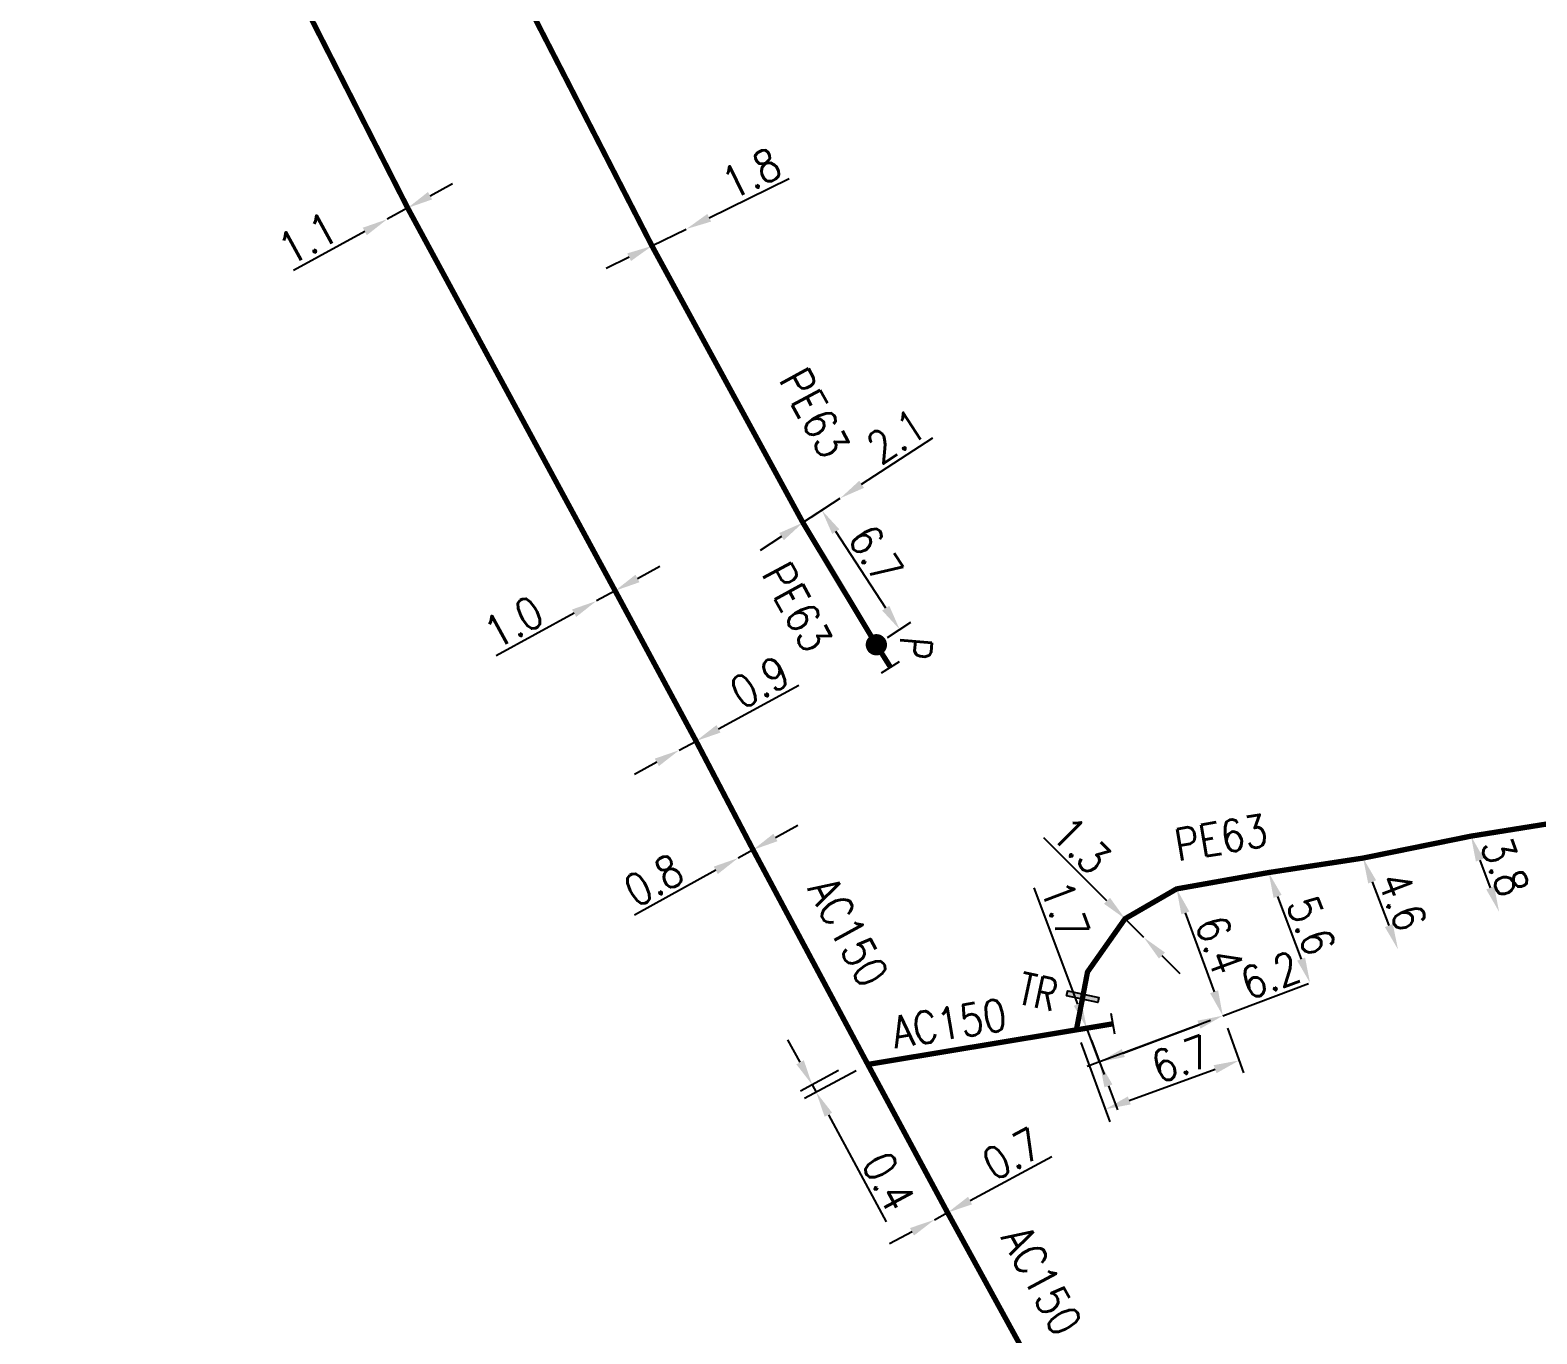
# Model space of a CAD drawing. Header units: millimetres. Extents: x 150998 to 151977, y 126997 to 128005.
# Drawn here: x 151093.3 to 151164.1, y 127710.3 to 127771.7 of the extents above; entities that cross this region are included whole.
import ezdxf
from ezdxf.enums import TextEntityAlignment as Align

# ---------------------------------------------------------------- set-up
doc = ezdxf.new("R2010")
doc.units = ezdxf.units.MM
doc.header["$PDMODE"] = 34
doc.linetypes.add('L_100_AP', pattern=[14, 10, -1.5, 1, -1.5])
doc.linetypes.add('L_100_PE', pattern=[14, 10, -1.5, 1, -1.5])
doc.layers.get('0').update_dxf_attribs({"linetype": 'CONTINUOUS'})
doc.layers.get('DEFPOINTS').update_dxf_attribs({"linetype": 'CONTINUOUS'})
for name, color, linetype in [('L_140', 3, 'CONTINUOUS'), ('L_300', 7, 'CONTINUOUS'), ('L_340', 7, 'CONTINUOUS')]:
    doc.layers.add(name, color=color, linetype=linetype)
doc.styles.add('G_ROMANS', font='ROMANS.SHX', dxfattribs={"width": 0.75})
doc.styles.get("Standard").update_dxf_attribs({"font": 'romans.shx', "width": 0.85})
doc.dimstyles.get("Standard").update_dxf_attribs({"dimtxt": 1.5, "dimasz": 1.2, "dimexe": 0.625, "dimexo": 0.625, "dimgap": 0.25, "dimtad": 1, "dimdec": 1, "dimzin": 0, "dimdsep": 46, "dimtxsty": 'Standard', "dimcen": -0.5, "dimadec": 0, "dimazin": 0, "dimtfac": 1, "dimtdec": 1, "dimtmove": 0, "dimatfit": 3, "dimfxl": 0, "dimtolj": 1, "dimtzin": 0, "dimarcsym": 0})

# ---------------------------------------------------------------- blocks, each defined once
blk = doc.blocks.new('*D67')
at = {"layer": 'DEFPOINTS', "color": 0, "linetype": 'Continuous', "transparency": 16777216}
for p in [(151124.128, 127762.326), (151124.128, 127762.326), (151122.513, 127761.531)]:
    blk.add_point(p, dxfattribs=at)
at = {"layer": 'L_140', "color": 0, "linetype": 'Continuous', "lineweight": -2, "transparency": 16777216}
for p, q in [((151125.204, 127762.857), (151128.962, 127764.707)), ((151122.513, 127761.531), (151124.128, 127762.326)), ((151121.436, 127761.001), (151120.36, 127760.471))]:
    blk.add_line(p, q, dxfattribs=at)
at = {"layer": 'L_140', "color": 0, "linetype": 'Continuous', "transparency": 16777216}
for points in [[(151125.116, 127763.036), (151125.292, 127762.677), (151124.128, 127762.326)], [(151121.348, 127761.181), (151121.525, 127760.822), (151122.513, 127761.531)]]:
    blk.add_solid(points, dxfattribs=at)
at = {"layer": 'L_140', "color": 0, "linetype": 'Continuous', "transparency": 16777216, "insert": (151127.18, 127764.944), "char_height": 1.5, "attachment_point": 5, "rotation": 26.21864}
blk.add_mtext('\\A1;1.8', dxfattribs=at)
blk = doc.blocks.new('*D68')
at = {"layer": 'DEFPOINTS', "color": 0, "linetype": 'Continuous', "transparency": 16777216}
for p in [(151131.372, 127749.661), (151131.372, 127749.661), (151129.614, 127748.512)]:
    blk.add_point(p, dxfattribs=at)
at = {"layer": 'L_140', "color": 0, "linetype": 'Continuous', "lineweight": -2, "transparency": 16777216}
for p, q in [((151132.377, 127750.317), (151135.732, 127752.508)), ((151129.614, 127748.512), (151131.372, 127749.661)), ((151128.61, 127747.856), (151127.605, 127747.2))]:
    blk.add_line(p, q, dxfattribs=at)
at = {"layer": 'L_140', "color": 0, "linetype": 'Continuous', "transparency": 16777216}
for points in [[(151132.268, 127750.484), (151132.487, 127750.149), (151131.372, 127749.661)], [(151128.5, 127748.023), (151128.719, 127747.689), (151129.614, 127748.512)]]:
    blk.add_solid(points, dxfattribs=at)
at = {"layer": 'L_140', "color": 0, "linetype": 'Continuous', "transparency": 16777216, "insert": (151134.01, 127752.578), "char_height": 1.5, "attachment_point": 5, "rotation": 33.15194}
blk.add_mtext('\\A1;2.1', dxfattribs=at)
blk = doc.blocks.new('*D69')
at = {"layer": 'DEFPOINTS', "color": 0, "linetype": 'Continuous', "transparency": 16777216}
for p in [(151130.504, 127749.093), (151131.373, 127749.661), (151133.07, 127742.767)]:
    blk.add_point(p, dxfattribs=at)
at = {"layer": 'L_340', "color": 0, "linetype": 'Continuous', "lineweight": -2, "transparency": 16777216}
for p, q in [((151130.849, 127749.319), (151129.981, 127748.751)), ((151133.512, 127744.488), (151131.16, 127748.089)), ((151133.593, 127743.108), (151134.691, 127743.826))]:
    blk.add_line(p, q, dxfattribs=at)
at = {"layer": 'L_340', "color": 0, "linetype": 'Continuous', "transparency": 16777216}
for points in [[(151131.328, 127748.198), (151130.993, 127747.979), (151130.504, 127749.093)], [(151133.679, 127744.598), (151133.344, 127744.379), (151134.168, 127743.484)]]:
    blk.add_solid(points, dxfattribs=at)
at = {"layer": 'L_340', "color": 0, "linetype": 'Continuous', "transparency": 16777216, "insert": (151133.048, 127747.026), "char_height": 1.5, "attachment_point": 5, "rotation": 303.15194}
blk.add_mtext('\\A1;6.7', dxfattribs=at)
blk = doc.blocks.new('L_340_07')
at = {"color": 0, "linetype": 'Continuous', "const_width": 0.25, "flags": 128}
blk.add_lwpolyline([(0, 0), (1.25, 0)], dxfattribs=at)
at = {"color": 0, "linetype": 'Continuous', "flags": 128}
blk.add_lwpolyline([(1.25, -0.5), (1.25, 0.5)], dxfattribs=at)
at = {"color": 0, "linetype": 'Continuous', "style": 'G_ROMANS', "width": 0.75, "flags": 3}
for tag, p in [('DEF_LEG', (0.723, -3.465)), ('DEF_COUP', (0.723, -5.965)), ('DEF_TYPE', (0.723, -8.465))]:
    blk.add_attdef(tag, text='', height=1.2, dxfattribs=at).set_placement(p, align=Align.MIDDLE)
blk = doc.blocks.new('L_300_12')
at = {"color": 0, "linetype": 'Continuous', "const_width": 0.497, "flags": 128}
blk.add_lwpolyline([(-0.252, 0, 1), (0.252, 0, 1)], format="xyb", close=True, dxfattribs=at)
at = {"color": 0, "linetype": 'Continuous', "style": 'G_ROMANS', "width": 0.75}
blk.add_text('P', height=1.5, dxfattribs=at).set_placement((0, 1.85), align=Align.MIDDLE)
at = {"color": 0, "linetype": 'Continuous', "style": 'G_ROMANS', "width": 0.75, "flags": 3}
for tag, p in [('DEF_LEG', (0, -5)), ('DEF_COUP', (0, -7.5)), ('DEF_TYPE', (0, -10))]:
    blk.add_attdef(tag, text='', height=1.2, dxfattribs=at).set_placement(p, align=Align.MIDDLE)
blk = doc.blocks.new('*D80')
at = {"layer": 'DEFPOINTS', "color": 0, "linetype": 'Continuous', "transparency": 16777216}
for p in [(151111.017, 127763.318), (151110.052, 127762.789), (151110.052, 127762.789)]:
    blk.add_point(p, dxfattribs=at)
at = {"layer": 'L_140', "color": 0, "linetype": 'Continuous', "lineweight": -2, "transparency": 16777216}
for p, q in [((151112.069, 127763.895), (151113.121, 127764.471)), ((151111.017, 127763.318), (151110.052, 127762.789)), ((151109, 127762.213), (151105.645, 127760.375))]:
    blk.add_line(p, q, dxfattribs=at)
at = {"layer": 'L_140', "color": 0, "linetype": 'Continuous', "transparency": 16777216}
for points in [[(151111.973, 127764.07), (151112.165, 127763.719), (151111.017, 127763.318)], [(151108.903, 127762.388), (151109.096, 127762.037), (151110.052, 127762.789)]]:
    blk.add_solid(points, dxfattribs=at)
at = {"layer": 'L_140', "color": 0, "linetype": 'Continuous', "transparency": 16777216, "insert": (151106.316, 127761.882), "char_height": 1.5, "attachment_point": 5, "rotation": 28.72054}
blk.add_mtext('\\A1;1.1', dxfattribs=at)
blk = doc.blocks.new('*D81')
at = {"layer": 'DEFPOINTS', "color": 0, "linetype": 'Continuous', "transparency": 16777216}
for p in [(151119.9, 127744.828), (151119.9, 127744.828), (151120.777, 127745.308)]:
    blk.add_point(p, dxfattribs=at)
at = {"layer": 'L_140', "color": 0, "linetype": 'Continuous', "lineweight": -2, "transparency": 16777216}
for p, q in [((151121.83, 127745.885), (151122.882, 127746.461)), ((151120.777, 127745.308), (151119.9, 127744.828)), ((151118.848, 127744.252), (151115.173, 127742.239))]:
    blk.add_line(p, q, dxfattribs=at)
at = {"layer": 'L_140', "color": 0, "linetype": 'Continuous', "transparency": 16777216}
for points in [[(151121.734, 127746.06), (151121.926, 127745.709), (151120.777, 127745.308)], [(151118.752, 127744.427), (151118.944, 127744.076), (151119.9, 127744.828)]]:
    blk.add_solid(points, dxfattribs=at)
at = {"layer": 'L_140', "color": 0, "linetype": 'Continuous', "transparency": 16777216, "insert": (151116.004, 127743.834), "char_height": 1.5, "attachment_point": 5, "rotation": 28.70427}
blk.add_mtext('\\A1;1.0', dxfattribs=at)
blk = doc.blocks.new('*D82')
at = {"layer": 'DEFPOINTS', "color": 0, "linetype": 'Continuous', "transparency": 16777216}
for p in [(151123.796, 127737.808), (151123.796, 127737.808), (151124.587, 127738.237)]:
    blk.add_point(p, dxfattribs=at)
at = {"layer": 'L_140', "color": 0, "linetype": 'Continuous', "lineweight": -2, "transparency": 16777216}
for p, q in [((151125.641, 127738.81), (151129.429, 127740.868)), ((151123.796, 127737.808), (151124.587, 127738.237)), ((151122.742, 127737.235), (151121.687, 127736.662))]:
    blk.add_line(p, q, dxfattribs=at)
at = {"layer": 'L_140', "color": 0, "linetype": 'Continuous', "transparency": 16777216}
for points in [[(151125.546, 127738.986), (151125.737, 127738.635), (151124.587, 127738.237)], [(151122.646, 127737.41), (151122.837, 127737.059), (151123.796, 127737.808)]]:
    blk.add_solid(points, dxfattribs=at)
at = {"layer": 'L_140', "color": 0, "linetype": 'Continuous', "transparency": 16777216, "insert": (151127.585, 127741.004), "char_height": 1.5, "attachment_point": 5, "rotation": 28.51938}
blk.add_mtext('\\A1;0.9', dxfattribs=at)
blk = doc.blocks.new('*D83')
at = {"layer": 'DEFPOINTS', "color": 0, "linetype": 'Continuous', "transparency": 16777216}
for p in [(151127.268, 127733.119), (151126.566, 127732.732), (151126.566, 127732.732)]:
    blk.add_point(p, dxfattribs=at)
at = {"layer": 'L_140', "color": 0, "linetype": 'Continuous', "lineweight": -2, "transparency": 16777216}
for p, q in [((151128.319, 127733.697), (151129.371, 127734.275)), ((151127.268, 127733.119), (151126.566, 127732.732)), ((151125.514, 127732.154), (151121.684, 127730.047))]:
    blk.add_line(p, q, dxfattribs=at)
at = {"layer": 'L_140', "color": 0, "linetype": 'Continuous', "transparency": 16777216}
for points in [[(151128.223, 127733.872), (151128.416, 127733.522), (151127.268, 127733.119)], [(151125.418, 127732.329), (151125.611, 127731.979), (151126.566, 127732.732)]]:
    blk.add_solid(points, dxfattribs=at)
at = {"layer": 'L_140', "color": 0, "linetype": 'Continuous', "transparency": 16777216, "insert": (151122.592, 127731.688), "char_height": 1.5, "attachment_point": 5, "rotation": 28.81171}
blk.add_mtext('\\A1;0.8', dxfattribs=at)
blk = doc.blocks.new('*D84')
at = {"layer": 'DEFPOINTS', "color": 0, "linetype": 'Continuous', "transparency": 16777216}
for p in [(151131.845, 127723.032), (151132.668, 127723.021), (151130.051, 127722.064)]:
    blk.add_point(p, dxfattribs=at)
at = {"layer": 'L_140', "color": 0, "linetype": 'Continuous', "lineweight": -2, "transparency": 16777216}
for p, q in [((151129.482, 127723.12), (151128.912, 127724.177)), ((151131.295, 127722.735), (151129.501, 127721.768)), ((151132.118, 127722.725), (151129.691, 127721.416)), ((151130.051, 127722.064), (151130.241, 127721.712)), ((151130.811, 127720.656), (151133.532, 127715.612))]:
    blk.add_line(p, q, dxfattribs=at)
at = {"layer": 'L_140', "color": 0, "linetype": 'Continuous', "transparency": 16777216}
for points in [[(151129.658, 127723.215), (151129.306, 127723.025), (151130.051, 127722.064)], [(151130.987, 127720.751), (151130.635, 127720.561), (151130.241, 127721.712)]]:
    blk.add_solid(points, dxfattribs=at)
at = {"layer": 'L_140', "color": 0, "linetype": 'Continuous', "transparency": 16777216, "insert": (151133.645, 127717.509), "char_height": 1.5, "attachment_point": 5, "rotation": 298.34779}
blk.add_mtext('\\A1;0.4', dxfattribs=at)
blk = doc.blocks.new('*D85')
at = {"layer": 'DEFPOINTS', "color": 0, "linetype": 'Continuous', "transparency": 16777216}
for p in [(151136.421, 127716.047), (151135.805, 127715.715), (151135.805, 127715.715)]:
    blk.add_point(p, dxfattribs=at)
at = {"layer": 'L_140', "color": 0, "linetype": 'Continuous', "lineweight": -2, "transparency": 16777216}
for p, q in [((151137.478, 127716.615), (151141.328, 127718.685)), ((151135.805, 127715.715), (151136.421, 127716.047)), ((151134.748, 127715.147), (151133.691, 127714.578))]:
    blk.add_line(p, q, dxfattribs=at)
at = {"layer": 'L_140', "color": 0, "linetype": 'Continuous', "transparency": 16777216}
for points in [[(151137.383, 127716.791), (151137.573, 127716.439), (151136.421, 127716.047)], [(151134.653, 127715.323), (151134.843, 127714.971), (151135.805, 127715.715)]]:
    blk.add_solid(points, dxfattribs=at)
at = {"layer": 'L_140', "color": 0, "linetype": 'Continuous', "transparency": 16777216, "insert": (151139.458, 127718.815), "char_height": 1.5, "attachment_point": 5, "rotation": 28.26931}
blk.add_mtext('\\A1;0.7', dxfattribs=at)
blk = doc.blocks.new('*D92')
at = {"layer": 'DEFPOINTS', "color": 0, "linetype": 'Continuous', "transparency": 16777216}
for p in [(151147.197, 127731.279), (151149.372, 127725.313), (151149.372, 127725.313)]:
    blk.add_point(p, dxfattribs=at)
at = {"layer": 'L_140', "color": 0, "linetype": 'Continuous', "lineweight": -2, "transparency": 16777216}
blk.add_line((151147.608, 127730.151), (151148.961, 127726.44), dxfattribs=at)
at = {"layer": 'L_140', "color": 0, "linetype": 'Continuous', "transparency": 16777216}
for points in [[(151147.796, 127730.22), (151147.42, 127730.083), (151147.197, 127731.279)], [(151149.149, 127726.509), (151148.773, 127726.372), (151149.372, 127725.313)]]:
    blk.add_solid(points, dxfattribs=at)
at = {"layer": 'L_140', "color": 0, "linetype": 'Continuous', "transparency": 16777216, "insert": (151149.224, 127728.638), "char_height": 1.5, "attachment_point": 5, "rotation": 290.03103}
blk.add_mtext('\\A1;6.4', dxfattribs=at)
blk = doc.blocks.new('*D93')
at = {"layer": 'DEFPOINTS', "color": 0, "linetype": 'Continuous', "transparency": 16777216}
for p in [(151151.528, 127732.049), (151153.477, 127726.853), (151153.477, 127726.853)]:
    blk.add_point(p, dxfattribs=at)
at = {"layer": 'L_140', "color": 0, "linetype": 'Continuous', "lineweight": -2, "transparency": 16777216}
blk.add_line((151151.95, 127730.926), (151153.056, 127727.976), dxfattribs=at)
at = {"layer": 'L_140', "color": 0, "linetype": 'Continuous', "transparency": 16777216}
for points in [[(151152.137, 127730.996), (151151.762, 127730.855), (151151.528, 127732.049)], [(151153.243, 127728.047), (151152.869, 127727.906), (151153.477, 127726.853)]]:
    blk.add_solid(points, dxfattribs=at)
at = {"layer": 'L_140', "color": 0, "linetype": 'Continuous', "transparency": 16777216, "insert": (151153.532, 127729.555), "char_height": 1.5, "attachment_point": 5, "rotation": 290.55987}
blk.add_mtext('\\A1;5.6', dxfattribs=at)
blk = doc.blocks.new('*D94')
at = {"layer": 'DEFPOINTS', "color": 0, "linetype": 'Continuous', "transparency": 16777216}
for p in [(151155.972, 127732.73), (151157.614, 127728.433), (151157.614, 127728.433)]:
    blk.add_point(p, dxfattribs=at)
at = {"layer": 'L_140', "color": 0, "linetype": 'Continuous', "lineweight": -2, "transparency": 16777216}
blk.add_line((151156.4, 127731.609), (151157.185, 127729.554), dxfattribs=at)
at = {"layer": 'L_140', "color": 0, "linetype": 'Continuous', "transparency": 16777216}
for points in [[(151156.587, 127731.681), (151156.213, 127731.538), (151155.972, 127732.73)], [(151157.372, 127729.626), (151156.999, 127729.483), (151157.614, 127728.433)]]:
    blk.add_solid(points, dxfattribs=at)
at = {"layer": 'L_140', "color": 0, "linetype": 'Continuous', "transparency": 16777216, "insert": (151157.82, 127730.697), "char_height": 1.5, "attachment_point": 5, "rotation": 290.91313}
blk.add_mtext('\\A1;4.6', dxfattribs=at)
blk = doc.blocks.new('*D95')
at = {"layer": 'DEFPOINTS', "color": 0, "linetype": 'Continuous', "transparency": 16777216}
for p in [(151149.372, 127725.313), (151142.97, 127724.727), (151143.567, 127723.136)]:
    blk.add_point(p, dxfattribs=at)
at = {"layer": 'L_340', "color": 0, "linetype": 'Continuous', "lineweight": -2, "transparency": 16777216}
for p, q in [((151142.548, 127725.851), (151140.494, 127731.328)), ((151148.787, 127725.093), (151142.982, 127722.916)), ((151143.567, 127723.136), (151142.97, 127724.727)), ((151143.988, 127722.012), (151144.41, 127720.888))]:
    blk.add_line(p, q, dxfattribs=at)
at = {"layer": 'L_340', "color": 0, "linetype": 'Continuous', "transparency": 16777216}
for points in [[(151142.736, 127725.921), (151142.361, 127725.781), (151142.97, 127724.727)], [(151144.175, 127722.082), (151143.801, 127721.942), (151143.567, 127723.136)]]:
    blk.add_solid(points, dxfattribs=at)
at = {"layer": 'L_340', "color": 0, "linetype": 'Continuous', "transparency": 16777216, "insert": (151141.955, 127730.28), "char_height": 1.5, "attachment_point": 5, "rotation": 290.55987}
blk.add_mtext('\\A1;1.7', dxfattribs=at)
blk = doc.blocks.new('*D96')
at = {"layer": 'DEFPOINTS', "color": 0, "linetype": 'Continuous', "transparency": 16777216}
for p in [(151149.372, 127725.313), (151142.483, 127724.647), (151150.139, 127723.209)]:
    blk.add_point(p, dxfattribs=at)
at = {"layer": 'L_140', "color": 0, "linetype": 'Continuous', "lineweight": -2, "transparency": 16777216}
for p, q in [((151149.586, 127724.726), (151150.353, 127722.622)), ((151142.697, 127724.06), (151144.058, 127720.327)), ((151144.972, 127721.325), (151149.011, 127722.798))]:
    blk.add_line(p, q, dxfattribs=at)
at = {"layer": 'L_140', "color": 0, "linetype": 'Continuous', "transparency": 16777216}
for points in [[(151148.943, 127722.986), (151149.08, 127722.61), (151150.139, 127723.209)], [(151144.903, 127721.513), (151145.04, 127721.138), (151143.844, 127720.914)]]:
    blk.add_solid(points, dxfattribs=at)
at = {"layer": 'L_140', "color": 0, "linetype": 'Continuous', "transparency": 16777216, "insert": (151147.404, 127723.277), "char_height": 1.5, "attachment_point": 5, "rotation": 20.03103}
blk.add_mtext('\\A1;6.7', dxfattribs=at)
blk = doc.blocks.new('*D97')
at = {"layer": 'DEFPOINTS', "color": 0, "linetype": 'Continuous', "transparency": 16777216}
for p in [(151161.05, 127733.762), (151162.372, 127730.2), (151162.372, 127730.2)]:
    blk.add_point(p, dxfattribs=at)
at = {"layer": 'L_140', "color": 0, "linetype": 'Continuous', "lineweight": -2, "transparency": 16777216}
blk.add_line((151161.468, 127732.637), (151161.955, 127731.325), dxfattribs=at)
at = {"layer": 'L_140', "color": 0, "linetype": 'Continuous', "transparency": 16777216}
for points in [[(151161.655, 127732.707), (151161.28, 127732.568), (151161.05, 127733.762)], [(151162.142, 127731.395), (151161.767, 127731.255), (151162.372, 127730.2)]]:
    blk.add_solid(points, dxfattribs=at)
at = {"layer": 'L_140', "color": 0, "linetype": 'Continuous', "transparency": 16777216, "insert": (151162.649, 127732.329), "char_height": 1.5, "attachment_point": 5, "rotation": 290.36673}
blk.add_mtext('\\A1;3.8', dxfattribs=at)
blk = doc.blocks.new('L_340_19')
at = {"linetype": 'Continuous'}
blk.add_hatch(color=0, dxfattribs=at).paths.add_polyline_path([(0.125, 0.75), (-0.125, 0.75), (-0.125, -0.75), (0.125, -0.75)])
at = {"color": 0, "linetype": 'Continuous'}
blk.add_lwpolyline([(-0.125, 0.75), (0.125, 0.75), (0.125, -0.75), (-0.125, -0.75)], close=True, dxfattribs=at)
at = {"color": 0, "linetype": 'Continuous', "width": 0.75}
for tag, height, flags, p in [('TR', 1.5, 8, (0, 3)), ('DEF_LEG', 1.2, 3, (0, -5)), ('DEF_COUP', 1.2, 3, (0, -7.5)), ('DEF_TYPE', 1.2, 3, (0, -10))]:
    blk.add_attdef(tag, text='', height=height, dxfattribs=dict(at, flags=flags)).set_placement(p, align=Align.MIDDLE)
blk = doc.blocks.new('*D114')
at = {"layer": 'DEFPOINTS', "color": 0, "linetype": 'Continuous', "transparency": 16777216}
for p in [(151149.372, 127725.313), (151149.372, 127725.313), (151142.97, 127724.727)]:
    blk.add_point(p, dxfattribs=at)
at = {"layer": 'L_340', "color": 0, "linetype": 'Continuous', "lineweight": -2, "transparency": 16777216}
for p, q in [((151149.372, 127725.313), (151153.408, 127726.827)), ((151144.69, 127723.557), (151148.248, 127724.891)), ((151149.591, 127724.728), (151149.591, 127724.728)), ((151143.189, 127724.142), (151143.786, 127722.55))]:
    blk.add_line(p, q, dxfattribs=at)
at = {"layer": 'L_340', "color": 0, "linetype": 'Continuous', "transparency": 16777216}
for points in [[(151148.178, 127725.079), (151148.319, 127724.704), (151149.372, 127725.313)], [(151144.62, 127723.744), (151144.761, 127723.37), (151143.567, 127723.136)]]:
    blk.add_solid(points, dxfattribs=at)
at = {"layer": 'L_340', "color": 0, "linetype": 'Continuous', "transparency": 16777216, "insert": (151151.601, 127727.217), "char_height": 1.5, "attachment_point": 5, "rotation": 20.55987}
blk.add_mtext('\\A1;6.2', dxfattribs=at)
blk = doc.blocks.new('*D913')
at = {"layer": 'DEFPOINTS', "color": 0, "linetype": 'Continuous', "transparency": 16777216}
for p in [(151144.771, 127729.876), (151145.656, 127728.994), (151145.656, 127728.994)]:
    blk.add_point(p, dxfattribs=at)
at = {"layer": 'L_140', "color": 0, "linetype": 'Continuous', "lineweight": -2, "transparency": 16777216}
for p, q in [((151143.921, 127730.723), (151140.953, 127733.679)), ((151145.656, 127728.994), (151144.771, 127729.876)), ((151146.507, 127728.147), (151147.357, 127727.3))]:
    blk.add_line(p, q, dxfattribs=at)
at = {"layer": 'L_140', "color": 0, "linetype": 'Continuous', "transparency": 16777216}
for points in [[(151144.062, 127730.865), (151143.78, 127730.581), (151144.771, 127729.876)], [(151146.648, 127728.288), (151146.365, 127728.005), (151145.656, 127728.994)]]:
    blk.add_solid(points, dxfattribs=at)
at = {"layer": 'L_140', "color": 0, "linetype": 'Continuous', "transparency": 16777216, "insert": (151142.718, 127733.333), "char_height": 1.5, "attachment_point": 5, "rotation": 315.10818}
blk.add_mtext('\\A1;1.3', dxfattribs=at)

msp = doc.modelspace()

# ---------------------------------------------------------------- linework, layer by layer
at = {"layer": 'L_140', "linetype": 'L_100_PE', "flags": 128}
msp.add_lwpolyline([(151133.07, 127742.767, 0.25, 0.25, 0), (151129.614, 127748.512, 0.25, 0.25, 0), (151122.513, 127761.531, 0.25, 0.25, 0), (151116.009, 127774.172, 0.25, 0.25, 0), (151112.462, 127782.019, 0.25, 0.25, 0), (151108.347, 127791.108, 0.25, 0.25, 0), (151106.628, 127794.89, 0.25, 0.25, 0), (151105.798, 127798.16, 0.25, 0.25, 0), (151105.9, 127798.852, 0.25, 0.25, 0), (151106.14, 127800.271, 0, 0, 0)], format="xyseb", dxfattribs=at)
at = {"layer": 'L_140', "linetype": 'L_100_AP'}
for points in [[(151093.377, 127797.73, 0.25, 0.25, 0), (151093.744, 127796.675, 0.25, 0.25, 0), (151094.027, 127795.862, 0.25, 0.25, 0), (151094.604, 127795.965, 0.25, 0.25, 0), (151095.399, 127794.335, 0.25, 0.25, 0), (151096.759, 127791.542, 0.25, 0.25, 0), (151099.64, 127785.647, 0.25, 0.25, 0), (151099.64, 127785.647, 0.25, 0.25, 0), (151111.017, 127763.318, 0.25, 0.25, 0), (151120.777, 127745.308, 0.25, 0.25, 0), (151124.587, 127738.237, 0.25, 0.25, 0), (151127.268, 127733.119, 0.25, 0.25, 0), (151132.668, 127723.021, 0.25, 0.25, 0), (151136.421, 127716.047, 0.25, 0.25, 0), (151141.964, 127705.94, 0.25, 0.25, 0)], [(151142.783, 127726.208, 0.25, 0.25, 0), (151142.783, 127726.208, 0.25, 0.25, 0), (151142.483, 127724.647, 0, 0, 0)], [(151132.668, 127723.021, 0.25, 0.25, 0), (151142.483, 127724.647, 0.25, 0.25, 0), (151142.97, 127724.727, 0.25, 0.25, 0), (151142.97, 127724.727, 0.25, 0.25, 0), (151142.97, 127724.727, 0, 0, 0)]]:
    msp.add_lwpolyline(points, format="xyseb", dxfattribs=at)
at = {"layer": 'L_140', "linetype": 'L_100_PE', "const_width": 0.25}
msp.add_lwpolyline([(151238.326, 127748.794), (151235.369, 127748.287), (151230.75, 127747.553), (151223.146, 127746.227), (151219.215, 127745.501), (151215.881, 127744.827), (151212.702, 127742.656), (151191.713, 127739.034), (151185.84, 127737.985), (151178.023, 127736.713), (151173.664, 127735.898), (151170.432, 127735.27), (151166.099, 127734.571), (151161.05, 127733.762), (151155.972, 127732.73), (151151.528, 127732.049), (151147.197, 127731.279), (151144.771, 127729.876), (151143.005, 127727.371), (151142.783, 127726.208)], dxfattribs=at)

# ---------------------------------------------------------------- block references
at = {"layer": 'L_300', "rotation": 264.970434914536}
msp.add_blockref('L_300_12', (151133.07, 127742.767), dxfattribs=at)
at = {"layer": 'L_340'}
for p, rotation in [((151133.07, 127742.767), 302.141168468669), ((151142.97, 127724.727), 9.401973670406413)]:
    msp.add_blockref('L_340_07', p, dxfattribs=dict(at, rotation=rotation))
ref = msp.add_blockref('L_340_19', (151142.783, 127726.208), dxfattribs=dict(at, rotation=78.0466943127487))
ref.add_attrib('TR', 'TR', dxfattribs={"layer": '0', "color": 0, "linetype": 'Continuous', "height": 1.5, "rotation": 347.76239, "width": 0.75, "flags": 8}).set_placement((151140.673, 127726.435), align=Align.MIDDLE)

# ---------------------------------------------------------------- texts
at = {"layer": 'L_140', "linetype": 'Continuous', "width": 0.85}
for s, rotation, p in [('PE63', 298.61122, (151128.455, 127755.232)), ('PE63', 298.6883, (151127.634, 127746.1)), ('PE63', 9.87579, (151147.265, 127732.58)), ('AC150', 298.49851, (151129.8, 127731.276)), ('AC150', 9.40197, (151133.95, 127723.775)), ('AC150', 298.49851, (151138.908, 127714.872))]:
    msp.add_text(s, height=1.5, rotation=rotation, dxfattribs=at).set_placement(p)

# ---------------------------------------------------------------- dimensions: what is measured, and where the dimension line sits
at = {"layer": 'L_140', "linetype": 'Continuous'}
for base, p1, p2, angle, picture, middle in [((151124.128, 127762.326), (151122.513, 127761.531), (151124.128, 127762.326), 206.21864, '*D67', (151127.622, 127764.047)), ((151110.052, 127762.789), (151111.017, 127763.318), (151110.052, 127762.789), 28.72054, '*D80', (151106.796, 127761.006)), ((151131.372, 127749.661), (151129.614, 127748.512), (151131.372, 127749.661), 213.15194, '*D68', (151134.557, 127751.741)), ((151119.9, 127744.828), (151120.777, 127745.308), (151119.9, 127744.828), 28.70427, '*D81', (151116.484, 127742.957)), ((151123.796, 127737.808), (151124.587, 127738.237), (151123.796, 127737.808), 28.51938, '*D82', (151128.062, 127740.126)), ((151145.656, 127728.994), (151144.771, 127729.876), (151145.656, 127728.994), 135.10818, '*D913', (151142.012, 127732.625)), ((151126.566, 127732.732), (151127.268, 127733.119), (151126.566, 127732.732), 28.81171, '*D83', (151123.074, 127730.812)), ((151162.372, 127730.2), (151161.05, 127733.762), (151162.372, 127730.2), 110.36673, '*D97', (151161.711, 127731.981)), ((151153.4772, 127726.8527), (151151.5281, 127732.0492), (151153.4772, 127726.8527), 110.55987, '*D93', (151152.5955, 127729.2034)), ((151157.614, 127728.433), (151155.972, 127732.73), (151157.614, 127728.433), 110.91313, '*D94', (151156.885, 127730.34)), ((151149.3719, 127725.3129), (151147.19684, 127731.27877), (151149.3719, 127725.3129), 110.03103, '*D92', (151148.28437, 127728.29584)), ((151150.139, 127723.209), (151142.483, 127724.647), (151149.372, 127725.313), 200.03103, '*D96', (151147.747, 127722.337)), ((151130.051, 127722.064), (151132.668, 127723.021), (151131.845, 127723.032), 298.34779, '*D84', (151132.765, 127717.035)), ((151135.805, 127715.715), (151136.421, 127716.047), (151135.805, 127715.715), 28.26931, '*D85', (151139.932, 127717.934))]:
    dim = msp.add_linear_dim(base=base, p1=p1, p2=p2, angle=angle, dimstyle='Standard', dxfattribs=at)
    dim.commit()
    dim.dimension.update_dxf_attribs({"geometry": picture, "text_midpoint": middle, "dimtype": 160})
at = {"layer": 'L_340', "linetype": 'Continuous'}
for base, p1, p2, angle, picture, middle in [((151130.504, 127749.093), (151133.07, 127742.767), (151131.372, 127749.661), 303.15194, '*D69', (151132.211, 127746.479)), ((151143.567, 127723.136), (151142.97, 127724.727), (151149.372, 127725.313), 110.55987, '*D95', (151141.019, 127729.929)), ((151149.372, 127725.313), (151142.97, 127724.727), (151149.372, 127725.313), 200.55987, '*D114', (151151.952, 127726.281))]:
    dim = msp.add_linear_dim(base=base, p1=p1, p2=p2, angle=angle, dimstyle='Standard', dxfattribs=at)
    dim.commit()
    dim.dimension.update_dxf_attribs({"geometry": picture, "text_midpoint": middle, "dimtype": 160})

doc.saveas('drawing.dxf')
